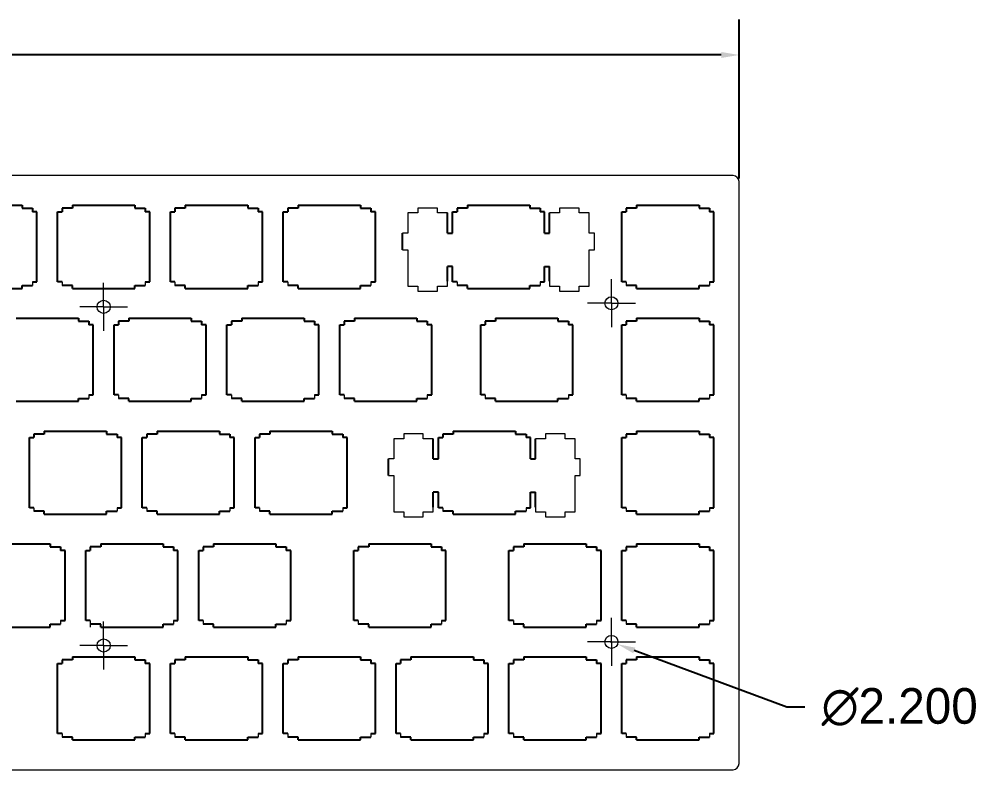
# Model space of a CAD drawing. Header units: inches. Extents: x 17 to 399, y 148 to 275.
# Drawn here: x 236.9 to 399.5, y 148.4 to 274.7 of the extents above; entities that cross this region are included whole.
import ezdxf

# ---------------------------------------------------------------- set-up
doc = ezdxf.new("R2010")
doc.units = ezdxf.units.IN
doc.header["$MEASUREMENT"] = 0
doc.header["$PDSIZE"] = -1
doc.dimstyles.new('Metric', dxfattribs={"dimtxt": 6, "dimasz": 3, "dimexe": 6, "dimexo": 0.5, "dimgap": 2, "dimtad": 0, "dimtih": 1, "dimtoh": 1, "dimdec": 3, "dimzin": 0, "dimdsep": 46, "dimtxsty": 'Standard', "dimcen": 0.09, "dimazin": 0, "dimtfac": 1, "dimtdec": 3, "dimtofl": 0, "dimtmove": 0, "dimatfit": 3, "dimfxl": 1, "dimtolj": 1, "dimtzin": 0, "dimarcsym": 0})

# ---------------------------------------------------------------- blocks, each defined once
blk = doc.blocks.new('SW_CENTERMARKSYMBOL_1')
at = {"color": 0, "linetype": 'Continuous', "lineweight": 0}
for p, q in [((0, 0.05), (0, 0.0795)), ((0, 0), (0, 0.05)), ((-0.05, 0), (-0.0795, 0)), ((0, 0), (-0.05, 0)), ((0, 0), (0, -0.05)), ((0, 0), (0.05, 0)), ((0.05, 0), (0.0795, 0)), ((0, -0.05), (0, -0.0795))]:
    blk.add_line(p, q, dxfattribs=at)
blk = doc.blocks.new('*D25')
at = {"color": 0, "lineweight": -2, "transparency": 16777216}
for p, q in [((49.13, 247.89), (49.13, 274.7)), ((358.13, 247.89), (358.13, 274.7)), ((52.13, 268.7), (185.63, 268.7)), ((355.13, 268.7), (221.63, 268.7))]:
    blk.add_line(p, q, dxfattribs=at)
at = {"color": 0, "transparency": 16777216}
for points in [[(52.13, 269.2), (52.13, 268.2), (49.13, 268.7)], [(355.13, 269.2), (355.13, 268.2), (358.13, 268.7)]]:
    blk.add_solid(points, dxfattribs=at)
at = {"layer": 'Defpoints', "color": 0, "transparency": 16777216}
for p in [(358.13, 268.7), (49.13, 247.39), (358.13, 247.39)]:
    blk.add_point(p, dxfattribs=at)
at = {"color": 0, "transparency": 16777216, "insert": (203.63, 268.7), "char_height": 6, "attachment_point": 5}
blk.add_mtext('\\A1;309.000', dxfattribs=at)
blk = doc.blocks.new('*D27')
at = {"color": 0, "lineweight": -2, "transparency": 16777216}
for p, q in [((336.54, 169.91), (336.72, 169.91)), ((336.63, 169.82), (336.63, 170)), ((366.17, 158.94), (340.47, 168.48)), ((369.17, 158.94), (366.17, 158.94))]:
    blk.add_line(p, q, dxfattribs=at)
at = {"color": 0, "transparency": 16777216}
blk.add_solid([(340.64, 168.95), (340.3, 168.01), (337.66, 169.52)], dxfattribs=at)
at = {"layer": 'Defpoints', "color": 0, "transparency": 16777216}
for p in [(335.6, 170.29), (337.66, 169.52)]:
    blk.add_point(p, dxfattribs=at)
at = {"color": 0, "transparency": 16777216, "insert": (385.17, 158.94), "char_height": 6, "attachment_point": 5}
blk.add_mtext('\\A1;∅2.200', dxfattribs=at)

msp = doc.modelspace()

# ---------------------------------------------------------------- linework, layer by layer
at = {"color": 7, "linetype": 'Continuous', "lineweight": 15}
for p, q in [((357.1102, 248.4052), (50.1424, 248.4052)), ((358.1262, 149.4212), (358.1262, 247.3892)), ((307.3244, 242.9433), (304.0226, 242.9433)), ((304.0226, 242.9433), (304.0226, 242.1097)), ((307.3244, 242.1097), (307.3244, 242.9433)), ((331.2003, 242.9433), (327.8985, 242.9433)), ((327.8985, 242.9433), (327.8985, 242.1097)), ((331.2003, 242.1097), (331.2003, 242.9433)), ((304.0226, 242.1097), (302.3462, 242.1097)), ((302.3462, 242.1097), (302.3462, 238.7063)), ((309.0008, 242.1097), (307.3244, 242.1097)), ((327.8985, 242.1097), (326.2221, 242.1097)), ((332.8767, 242.1097), (331.2003, 242.1097)), ((332.8767, 238.7063), (332.8767, 242.1097)), ((302.3462, 238.7063), (301.4574, 238.7063)), ((333.7662, 238.7063), (332.8767, 238.7063)), ((333.7662, 235.9123), (333.7662, 238.7063)), ((301.4574, 235.9123), (302.3462, 235.9123)), ((302.3462, 235.9123), (302.3462, 229.8162)), ((332.8767, 229.8162), (332.8767, 235.9123)), ((332.8767, 235.9123), (333.7662, 235.9123)), ((239.1266, 230.5054), (239.1266, 229.9054)), ((244.1269, 230.5054), (244.1269, 229.9054)), ((258.1269, 230.5054), (258.1269, 229.9054)), ((263.1269, 230.5054), (263.1269, 229.9054)), ((277.1269, 230.5054), (277.1269, 229.9054)), ((282.1266, 230.5054), (282.1266, 229.9054)), ((296.1266, 230.5054), (296.1266, 229.9054)), ((302.3462, 229.8162), (304.0226, 229.8162)), ((304.0226, 229.8162), (304.0226, 228.9731)), ((307.3244, 228.9731), (307.3244, 229.8162)), ((307.3244, 229.8162), (309.0008, 229.8162)), ((309.0008, 229.8162), (309.0008, 230.6037)), ((310.6265, 230.5054), (310.6265, 229.9054)), ((324.6265, 230.5054), (324.6265, 229.9054)), ((326.2221, 230.6037), (326.2221, 229.8162)), ((326.2221, 229.8162), (327.8985, 229.8162)), ((327.8985, 229.8162), (327.8985, 228.9731)), ((331.2003, 228.9731), (331.2003, 229.8162)), ((331.2003, 229.8162), (332.8767, 229.8162)), ((339.1266, 230.5054), (339.1266, 229.9054)), ((353.1266, 230.5054), (353.1266, 229.9054)), ((304.0226, 228.9731), (307.3244, 228.9731)), ((327.8985, 228.9731), (331.2003, 228.9731)), ((248.6268, 211.5053), (248.6268, 210.9053)), ((253.6265, 211.5053), (253.6265, 210.9053)), ((267.6265, 211.5053), (267.6265, 210.9053)), ((272.6269, 211.5053), (272.6269, 210.9053)), ((286.6269, 211.5053), (286.6269, 210.9053)), ((291.6267, 211.5053), (291.6267, 210.9053)), ((305.6267, 211.5053), (305.6267, 210.9053)), ((315.3767, 211.5053), (315.3767, 210.9053)), ((329.3767, 211.5053), (329.3767, 210.9053)), ((339.1266, 211.5053), (339.1266, 210.9053)), ((353.1266, 211.5053), (353.1266, 210.9053)), ((304.9496, 204.9432), (301.6479, 204.9432)), ((301.6479, 204.9432), (301.6479, 204.1096)), ((304.9496, 204.1096), (304.9496, 204.9432)), ((328.8255, 204.9432), (325.5237, 204.9432)), ((325.5237, 204.9432), (325.5237, 204.1096)), ((328.8255, 204.1096), (328.8255, 204.9432)), ((301.6479, 204.1096), (299.9715, 204.1096)), ((299.9715, 204.1096), (299.9715, 200.7062)), ((306.626, 204.1096), (304.9496, 204.1096)), ((325.5237, 204.1096), (323.8474, 204.1096)), ((330.5019, 204.1096), (328.8255, 204.1096)), ((330.5019, 200.7062), (330.5019, 204.1096)), ((299.9715, 200.7062), (299.0827, 200.7062)), ((331.3914, 200.7062), (330.5019, 200.7062)), ((331.3914, 197.9122), (331.3914, 200.7062)), ((299.0827, 197.9122), (299.9715, 197.9122)), ((299.9715, 197.9122), (299.9715, 191.8161)), ((330.5019, 191.8161), (330.5019, 197.9122)), ((330.5019, 197.9122), (331.3914, 197.9122)), ((239.3768, 192.5053), (239.3768, 191.9053)), ((253.3768, 192.5053), (253.3768, 191.9053)), ((258.3765, 192.5053), (258.3765, 191.9053)), ((272.3765, 192.5053), (272.3765, 191.9053)), ((277.3769, 192.5053), (277.3769, 191.9053)), ((291.3769, 192.5053), (291.3769, 191.9053)), ((306.626, 191.8161), (306.626, 192.6037)), ((308.2518, 192.5053), (308.2518, 191.9053)), ((322.2518, 192.5053), (322.2518, 191.9053)), ((323.8474, 192.6037), (323.8474, 191.8161)), ((339.1266, 192.5053), (339.1266, 191.9053)), ((353.1266, 192.5053), (353.1266, 191.9053)), ((299.9715, 191.8161), (301.6479, 191.8161)), ((301.6479, 191.8161), (301.6479, 190.973)), ((301.6479, 190.973), (304.9496, 190.973)), ((304.9496, 190.973), (304.9496, 191.8161)), ((304.9496, 191.8161), (306.626, 191.8161)), ((323.8474, 191.8161), (325.5237, 191.8161)), ((325.5237, 191.8161), (325.5237, 190.973)), ((325.5237, 190.973), (328.8255, 190.973)), ((328.8255, 190.973), (328.8255, 191.8161)), ((328.8255, 191.8161), (330.5019, 191.8161)), ((243.8767, 173.5052), (243.8767, 172.9052)), ((248.8768, 173.5052), (248.8768, 172.9052)), ((248.8768, 173.0052), (248.8768, 172.4052)), ((262.8768, 173.5052), (262.8768, 172.9052)), ((267.8765, 173.5052), (267.8765, 172.9052)), ((281.8765, 173.5052), (281.8765, 172.9052)), ((294.0011, 173.5053), (294.0011, 172.9052)), ((308.0011, 173.5053), (308.0011, 172.9052)), ((320.1262, 173.5053), (320.1262, 172.9052)), ((334.1262, 173.5053), (334.1262, 172.9052)), ((339.1266, 173.5053), (339.1266, 172.9052)), ((353.1266, 173.5053), (353.1266, 172.9052)), ((244.1264, 154.5052), (244.1264, 153.9052)), ((258.1264, 154.5052), (258.1264, 153.9052)), ((263.1268, 154.5052), (263.1268, 153.9052)), ((277.1268, 154.5052), (277.1268, 153.9052)), ((282.1265, 154.5052), (282.1265, 153.9052)), ((296.1265, 154.5052), (296.1265, 153.9052)), ((301.1272, 154.5052), (301.1272, 153.9052)), ((315.1272, 154.5052), (315.1272, 153.9052)), ((320.1269, 154.5052), (320.1269, 153.9052)), ((334.1269, 154.5052), (334.1269, 153.9052)), ((339.1266, 154.5052), (339.1266, 153.9052)), ((353.1266, 154.5052), (353.1266, 153.9052)), ((50.1424, 148.4052), (357.1102, 148.4052))]:
    msp.add_line(p, q, dxfattribs=at)
for p, q in [((226.8766, 243.4054), (237.3766, 243.4054)), ((237.3766, 243.4054), (237.3766, 242.9054)), ((237.3766, 242.9054), (239.1266, 242.9054)), ((239.1266, 242.9054), (239.1266, 242.3054)), ((239.8766, 242.3054), (239.1266, 242.3054)), ((239.8766, 230.5054), (239.8766, 242.3054)), ((243.3769, 230.5054), (243.3769, 242.3054)), ((243.3769, 242.3054), (244.1269, 242.3054)), ((245.8769, 242.9054), (244.1269, 242.9054)), ((244.1269, 242.9054), (244.1269, 242.3054)), ((245.8769, 243.4054), (256.3769, 243.4054)), ((245.8769, 243.4054), (245.8769, 242.9054)), ((256.3769, 243.4054), (256.3769, 242.9054)), ((256.3769, 242.9054), (258.1269, 242.9054)), ((258.1269, 242.9054), (258.1269, 242.3054)), ((258.8769, 242.3054), (258.1269, 242.3054)), ((258.8769, 230.5054), (258.8769, 242.3054)), ((262.3769, 230.5054), (262.3769, 242.3054)), ((262.3769, 242.3054), (263.1269, 242.3054)), ((264.8769, 242.9054), (263.1269, 242.9054)), ((263.1269, 242.9054), (263.1269, 242.3054)), ((264.8769, 243.4054), (275.3769, 243.4054)), ((264.8769, 243.4054), (264.8769, 242.9054)), ((275.3769, 243.4054), (275.3769, 242.9054)), ((275.3769, 242.9054), (277.1269, 242.9054)), ((277.1269, 242.9054), (277.1269, 242.3054)), ((277.8769, 242.3054), (277.1269, 242.3054)), ((277.8769, 230.5054), (277.8769, 242.3054)), ((281.3766, 230.5054), (281.3766, 242.3054)), ((281.3766, 242.3054), (282.1266, 242.3054)), ((283.8766, 242.9054), (282.1266, 242.9054)), ((282.1266, 242.9054), (282.1266, 242.3054)), ((283.8766, 243.4054), (294.3766, 243.4054)), ((283.8766, 243.4054), (283.8766, 242.9054)), ((294.3766, 243.4054), (294.3766, 242.9054)), ((294.3766, 242.9054), (296.1266, 242.9054)), ((296.1266, 242.9054), (296.1266, 242.3054)), ((296.8766, 242.3054), (296.1266, 242.3054)), ((296.8766, 230.5054), (296.8766, 242.3054)), ((309.8765, 242.3054), (310.6265, 242.3054)), ((309.8765, 238.7063), (309.8765, 242.3054)), ((312.3765, 242.9054), (310.6265, 242.9054)), ((310.6265, 242.9054), (310.6265, 242.3054)), ((312.3765, 243.4054), (322.8765, 243.4054)), ((312.3765, 243.4054), (312.3765, 242.9054)), ((322.8765, 243.4054), (322.8765, 242.9054)), ((322.8765, 242.9054), (324.6265, 242.9054)), ((324.6265, 242.9054), (324.6265, 242.3054)), ((325.3765, 242.3054), (324.6265, 242.3054)), ((325.3765, 238.7063), (325.3765, 242.3054)), ((338.3766, 230.5054), (338.3766, 242.3054)), ((338.3766, 242.3054), (339.1266, 242.3054)), ((340.8766, 242.9054), (339.1266, 242.9054)), ((339.1266, 242.9054), (339.1266, 242.3054)), ((340.8766, 243.4054), (351.3766, 243.4054)), ((340.8766, 243.4054), (340.8766, 242.9054)), ((351.3766, 243.4054), (351.3766, 242.9054)), ((351.3766, 242.9054), (353.1266, 242.9054)), ((353.1266, 242.9054), (353.1266, 242.3054)), ((353.8766, 242.3054), (353.1266, 242.3054)), ((353.8766, 230.5054), (353.8766, 242.3054)), ((309.0008, 238.7063), (309.0008, 242.1097)), ((326.2221, 238.7063), (326.2221, 242.1097)), ((301.4574, 235.9123), (301.4574, 238.7063)), ((309.0008, 238.7063), (309.8765, 238.7063)), ((325.3765, 238.7063), (326.2221, 238.7063)), ((309.0008, 230.6037), (309.0008, 233.1083)), ((309.8765, 233.1083), (309.0008, 233.1083)), ((309.8765, 230.5054), (309.8765, 233.1083)), ((325.3765, 233.1083), (326.2221, 233.1083)), ((325.3765, 230.5054), (325.3765, 233.1083)), ((326.2221, 230.6037), (326.2221, 233.1083)), ((226.8766, 229.4054), (237.3766, 229.4054)), ((237.3766, 229.4054), (237.3766, 229.9054)), ((237.3766, 229.9054), (239.1266, 229.9054)), ((239.1266, 230.5054), (239.8766, 230.5054)), ((244.1269, 230.5054), (243.3769, 230.5054)), ((245.8769, 229.9054), (244.1269, 229.9054)), ((245.8769, 229.4054), (245.8769, 229.9054)), ((245.8769, 229.4054), (256.3769, 229.4054)), ((256.3769, 229.4054), (256.3769, 229.9054)), ((256.3769, 229.9054), (258.1269, 229.9054)), ((258.1269, 230.5054), (258.8769, 230.5054)), ((263.1269, 230.5054), (262.3769, 230.5054)), ((264.8769, 229.9054), (263.1269, 229.9054)), ((264.8769, 229.4054), (264.8769, 229.9054)), ((264.8769, 229.4054), (275.3769, 229.4054)), ((275.3769, 229.4054), (275.3769, 229.9054)), ((275.3769, 229.9054), (277.1269, 229.9054)), ((277.1269, 230.5054), (277.8769, 230.5054)), ((282.1266, 230.5054), (281.3766, 230.5054)), ((283.8766, 229.9054), (282.1266, 229.9054)), ((283.8766, 229.4054), (283.8766, 229.9054)), ((283.8766, 229.4054), (294.3766, 229.4054)), ((294.3766, 229.4054), (294.3766, 229.9054)), ((294.3766, 229.9054), (296.1266, 229.9054)), ((296.1266, 230.5054), (296.8766, 230.5054)), ((310.6265, 230.5054), (309.8765, 230.5054)), ((312.3765, 229.9054), (310.6265, 229.9054)), ((312.3765, 229.4054), (312.3765, 229.9054)), ((312.3765, 229.4054), (322.8765, 229.4054)), ((322.8765, 229.4054), (322.8765, 229.9054)), ((322.8765, 229.9054), (324.6265, 229.9054)), ((324.6265, 230.5054), (325.3765, 230.5054)), ((339.1266, 230.5054), (338.3766, 230.5054)), ((340.8766, 229.9054), (339.1266, 229.9054)), ((340.8766, 229.4054), (340.8766, 229.9054)), ((340.8766, 229.4054), (351.3766, 229.4054)), ((351.3766, 229.4054), (351.3766, 229.9054)), ((351.3766, 229.9054), (353.1266, 229.9054)), ((353.1266, 230.5054), (353.8766, 230.5054)), ((236.3768, 224.4053), (246.8768, 224.4053)), ((246.8768, 224.4053), (246.8768, 223.9053)), ((255.3765, 224.4053), (265.8765, 224.4053)), ((255.3765, 224.4053), (255.3765, 223.9053)), ((265.8765, 224.4053), (265.8765, 223.9053)), ((274.3769, 224.4053), (284.8769, 224.4053)), ((274.3769, 224.4053), (274.3769, 223.9053)), ((284.8769, 224.4053), (284.8769, 223.9053)), ((293.3767, 224.4053), (303.8767, 224.4053)), ((293.3767, 224.4053), (293.3767, 223.9053)), ((303.8767, 224.4053), (303.8767, 223.9053)), ((317.1267, 224.4053), (327.6267, 224.4053)), ((317.1267, 224.4053), (317.1267, 223.9053)), ((327.6267, 224.4053), (327.6267, 223.9053)), ((340.8766, 224.4053), (351.3766, 224.4053)), ((340.8766, 224.4053), (340.8766, 223.9053)), ((351.3766, 224.4053), (351.3766, 223.9053)), ((246.8768, 223.9053), (248.6268, 223.9053)), ((248.6268, 223.9053), (248.6268, 223.3053)), ((249.3768, 223.3053), (248.6268, 223.3053)), ((249.3768, 211.5053), (249.3768, 223.3053)), ((252.8765, 211.5053), (252.8765, 223.3053)), ((252.8765, 223.3053), (253.6265, 223.3053)), ((255.3765, 223.9053), (253.6265, 223.9053)), ((253.6265, 223.9053), (253.6265, 223.3053)), ((265.8765, 223.9053), (267.6265, 223.9053)), ((267.6265, 223.9053), (267.6265, 223.3053)), ((268.3765, 223.3053), (267.6265, 223.3053)), ((268.3765, 211.5053), (268.3765, 223.3053)), ((271.8769, 211.5053), (271.8769, 223.3053)), ((271.8769, 223.3053), (272.6269, 223.3053)), ((274.3769, 223.9053), (272.6269, 223.9053)), ((272.6269, 223.9053), (272.6269, 223.3053)), ((284.8769, 223.9053), (286.6269, 223.9053)), ((286.6269, 223.9053), (286.6269, 223.3053)), ((287.3769, 223.3053), (286.6269, 223.3053)), ((287.3769, 211.5053), (287.3769, 223.3053)), ((290.8767, 211.5053), (290.8767, 223.3053)), ((290.8767, 223.3053), (291.6267, 223.3053)), ((293.3767, 223.9053), (291.6267, 223.9053)), ((291.6267, 223.9053), (291.6267, 223.3053)), ((303.8767, 223.9053), (305.6267, 223.9053)), ((305.6267, 223.9053), (305.6267, 223.3053)), ((306.3767, 223.3053), (305.6267, 223.3053)), ((306.3767, 211.5053), (306.3767, 223.3053)), ((314.6267, 211.5053), (314.6267, 223.3053)), ((314.6267, 223.3053), (315.3767, 223.3053)), ((317.1267, 223.9053), (315.3767, 223.9053)), ((315.3767, 223.9053), (315.3767, 223.3053)), ((327.6267, 223.9053), (329.3767, 223.9053)), ((329.3767, 223.9053), (329.3767, 223.3053)), ((330.1267, 223.3053), (329.3767, 223.3053)), ((330.1267, 211.5053), (330.1267, 223.3053)), ((338.3766, 211.5053), (338.3766, 223.3053)), ((338.3766, 223.3053), (339.1266, 223.3053)), ((340.8766, 223.9053), (339.1266, 223.9053)), ((339.1266, 223.9053), (339.1266, 223.3053)), ((351.3766, 223.9053), (353.1266, 223.9053)), ((353.1266, 223.9053), (353.1266, 223.3053)), ((353.8766, 223.3053), (353.1266, 223.3053)), ((353.8766, 211.5053), (353.8766, 223.3053)), ((248.6268, 211.5053), (249.3768, 211.5053)), ((253.6265, 211.5053), (252.8765, 211.5053)), ((267.6265, 211.5053), (268.3765, 211.5053)), ((272.6269, 211.5053), (271.8769, 211.5053)), ((286.6269, 211.5053), (287.3769, 211.5053)), ((291.6267, 211.5053), (290.8767, 211.5053)), ((305.6267, 211.5053), (306.3767, 211.5053)), ((315.3767, 211.5053), (314.6267, 211.5053)), ((329.3767, 211.5053), (330.1267, 211.5053)), ((339.1266, 211.5053), (338.3766, 211.5053)), ((353.1266, 211.5053), (353.8766, 211.5053)), ((236.3768, 210.4053), (246.8768, 210.4053)), ((246.8768, 210.4053), (246.8768, 210.9053)), ((246.8768, 210.9053), (248.6268, 210.9053)), ((255.3765, 210.9053), (253.6265, 210.9053)), ((255.3765, 210.4053), (255.3765, 210.9053)), ((255.3765, 210.4053), (265.8765, 210.4053)), ((265.8765, 210.4053), (265.8765, 210.9053)), ((265.8765, 210.9053), (267.6265, 210.9053)), ((274.3769, 210.9053), (272.6269, 210.9053)), ((274.3769, 210.4053), (274.3769, 210.9053)), ((274.3769, 210.4053), (284.8769, 210.4053)), ((284.8769, 210.4053), (284.8769, 210.9053)), ((284.8769, 210.9053), (286.6269, 210.9053)), ((293.3767, 210.9053), (291.6267, 210.9053)), ((293.3767, 210.4053), (293.3767, 210.9053)), ((293.3767, 210.4053), (303.8767, 210.4053)), ((303.8767, 210.4053), (303.8767, 210.9053)), ((303.8767, 210.9053), (305.6267, 210.9053)), ((317.1267, 210.9053), (315.3767, 210.9053)), ((317.1267, 210.4053), (317.1267, 210.9053)), ((317.1267, 210.4053), (327.6267, 210.4053)), ((327.6267, 210.4053), (327.6267, 210.9053)), ((327.6267, 210.9053), (329.3767, 210.9053)), ((340.8766, 210.9053), (339.1266, 210.9053)), ((340.8766, 210.4053), (340.8766, 210.9053)), ((340.8766, 210.4053), (351.3766, 210.4053)), ((351.3766, 210.4053), (351.3766, 210.9053)), ((351.3766, 210.9053), (353.1266, 210.9053)), ((241.1268, 204.9053), (239.3768, 204.9053)), ((239.3768, 204.9053), (239.3768, 204.3053)), ((241.1268, 205.4053), (251.6268, 205.4053)), ((241.1268, 205.4053), (241.1268, 204.9053)), ((251.6268, 205.4053), (251.6268, 204.9053)), ((251.6268, 204.9053), (253.3768, 204.9053)), ((253.3768, 204.9053), (253.3768, 204.3053)), ((260.1265, 204.9053), (258.3765, 204.9053)), ((258.3765, 204.9053), (258.3765, 204.3053)), ((260.1265, 205.4053), (270.6265, 205.4053)), ((260.1265, 205.4053), (260.1265, 204.9053)), ((270.6265, 205.4053), (270.6265, 204.9053)), ((270.6265, 204.9053), (272.3765, 204.9053)), ((272.3765, 204.9053), (272.3765, 204.3053)), ((279.1269, 204.9053), (277.3769, 204.9053)), ((277.3769, 204.9053), (277.3769, 204.3053)), ((279.1269, 205.4053), (289.6269, 205.4053)), ((279.1269, 205.4053), (279.1269, 204.9053)), ((289.6269, 205.4053), (289.6269, 204.9053)), ((289.6269, 204.9053), (291.3769, 204.9053)), ((291.3769, 204.9053), (291.3769, 204.3053)), ((310.0018, 204.9053), (308.2518, 204.9053)), ((308.2518, 204.9053), (308.2518, 204.3053)), ((310.0018, 205.4053), (320.5018, 205.4053)), ((310.0018, 205.4053), (310.0018, 204.9053)), ((320.5018, 205.4053), (320.5018, 204.9053)), ((320.5018, 204.9053), (322.2518, 204.9053)), ((322.2518, 204.9053), (322.2518, 204.3053)), ((340.8766, 204.9053), (339.1266, 204.9053)), ((339.1266, 204.9053), (339.1266, 204.3053)), ((340.8766, 205.4053), (351.3766, 205.4053)), ((340.8766, 205.4053), (340.8766, 204.9053)), ((351.3766, 205.4053), (351.3766, 204.9053)), ((351.3766, 204.9053), (353.1266, 204.9053)), ((353.1266, 204.9053), (353.1266, 204.3053)), ((238.6268, 192.5053), (238.6268, 204.3053)), ((238.6268, 204.3053), (239.3768, 204.3053)), ((254.1268, 204.3053), (253.3768, 204.3053)), ((254.1268, 192.5053), (254.1268, 204.3053)), ((257.6265, 192.5053), (257.6265, 204.3053)), ((257.6265, 204.3053), (258.3765, 204.3053)), ((273.1265, 204.3053), (272.3765, 204.3053)), ((273.1265, 192.5053), (273.1265, 204.3053)), ((276.6269, 192.5053), (276.6269, 204.3053)), ((276.6269, 204.3053), (277.3769, 204.3053)), ((292.1269, 204.3053), (291.3769, 204.3053)), ((292.1269, 192.5053), (292.1269, 204.3053)), ((306.626, 200.7062), (306.626, 204.1096)), ((307.5018, 200.7062), (307.5018, 204.3053)), ((307.5018, 204.3053), (308.2518, 204.3053)), ((323.0018, 204.3053), (322.2518, 204.3053)), ((323.0018, 200.7062), (323.0018, 204.3053)), ((323.8474, 200.7062), (323.8474, 204.1096)), ((338.3766, 192.5053), (338.3766, 204.3053)), ((338.3766, 204.3053), (339.1266, 204.3053)), ((353.8766, 204.3053), (353.1266, 204.3053)), ((353.8766, 192.5053), (353.8766, 204.3053)), ((299.0827, 197.9122), (299.0827, 200.7062)), ((306.626, 200.7062), (307.5018, 200.7062)), ((323.0018, 200.7062), (323.8474, 200.7062)), ((306.626, 192.6037), (306.626, 195.1082)), ((307.5018, 195.1082), (306.626, 195.1082)), ((307.5018, 192.5053), (307.5018, 195.1082)), ((323.0018, 195.1082), (323.8474, 195.1082)), ((323.0018, 192.5053), (323.0018, 195.1082)), ((323.8474, 192.6037), (323.8474, 195.1082)), ((239.3768, 192.5053), (238.6268, 192.5053)), ((241.1268, 191.9053), (239.3768, 191.9053)), ((241.1268, 191.4053), (241.1268, 191.9053)), ((251.6268, 191.4053), (251.6268, 191.9053)), ((251.6268, 191.9053), (253.3768, 191.9053)), ((253.3768, 192.5053), (254.1268, 192.5053)), ((258.3765, 192.5053), (257.6265, 192.5053)), ((260.1265, 191.9053), (258.3765, 191.9053)), ((260.1265, 191.4053), (260.1265, 191.9053)), ((270.6265, 191.4053), (270.6265, 191.9053)), ((270.6265, 191.9053), (272.3765, 191.9053)), ((272.3765, 192.5053), (273.1265, 192.5053)), ((277.3769, 192.5053), (276.6269, 192.5053)), ((279.1269, 191.9053), (277.3769, 191.9053)), ((279.1269, 191.4053), (279.1269, 191.9053)), ((289.6269, 191.4053), (289.6269, 191.9053)), ((289.6269, 191.9053), (291.3769, 191.9053)), ((291.3769, 192.5053), (292.1269, 192.5053)), ((308.2518, 192.5053), (307.5018, 192.5053)), ((310.0018, 191.9053), (308.2518, 191.9053)), ((310.0018, 191.4053), (310.0018, 191.9053)), ((320.5018, 191.4053), (320.5018, 191.9053)), ((320.5018, 191.9053), (322.2518, 191.9053)), ((322.2518, 192.5053), (323.0018, 192.5053)), ((339.1266, 192.5053), (338.3766, 192.5053)), ((340.8766, 191.9053), (339.1266, 191.9053)), ((340.8766, 191.4053), (340.8766, 191.9053)), ((351.3766, 191.4053), (351.3766, 191.9053)), ((351.3766, 191.9053), (353.1266, 191.9053)), ((353.1266, 192.5053), (353.8766, 192.5053)), ((241.1268, 191.4053), (251.6268, 191.4053)), ((260.1265, 191.4053), (270.6265, 191.4053)), ((279.1269, 191.4053), (289.6269, 191.4053)), ((310.0018, 191.4053), (320.5018, 191.4053)), ((340.8766, 191.4053), (351.3766, 191.4053)), ((231.6267, 186.4052), (242.1267, 186.4052)), ((242.1267, 186.4052), (242.1267, 185.9052)), ((242.1267, 185.9052), (243.8767, 185.9052)), ((243.8767, 185.9052), (243.8767, 185.3052)), ((250.6268, 185.9052), (248.8768, 185.9052)), ((248.8768, 185.9052), (248.8768, 185.3052)), ((250.6268, 186.4052), (261.1268, 186.4052)), ((250.6268, 186.4052), (250.6268, 185.9052)), ((261.1268, 186.4052), (261.1268, 185.9052)), ((261.1268, 185.9052), (262.8768, 185.9052)), ((262.8768, 185.9052), (262.8768, 185.3052)), ((269.6265, 185.9052), (267.8765, 185.9052)), ((267.8765, 185.9052), (267.8765, 185.3052)), ((269.6265, 186.4052), (280.1265, 186.4052)), ((269.6265, 186.4052), (269.6265, 185.9052)), ((280.1265, 186.4052), (280.1265, 185.9052)), ((280.1265, 185.9052), (281.8765, 185.9052)), ((281.8765, 185.9052), (281.8765, 185.3052)), ((295.7511, 185.9053), (294.0011, 185.9053)), ((294.0011, 185.9053), (294.0011, 185.3053)), ((295.7511, 186.4053), (306.2511, 186.4053)), ((295.7511, 186.4053), (295.7511, 185.9053)), ((306.2511, 186.4053), (306.2511, 185.9053)), ((306.2511, 185.9053), (308.0011, 185.9053)), ((308.0011, 185.9053), (308.0011, 185.3053)), ((321.8762, 185.9053), (320.1262, 185.9053)), ((320.1262, 185.9053), (320.1262, 185.3053)), ((321.8762, 186.4053), (332.3762, 186.4053)), ((321.8762, 186.4053), (321.8762, 185.9053)), ((332.3762, 186.4053), (332.3762, 185.9053)), ((332.3762, 185.9053), (334.1262, 185.9053)), ((334.1262, 185.9053), (334.1262, 185.3053)), ((340.8766, 185.9053), (339.1266, 185.9053)), ((339.1266, 185.9053), (339.1266, 185.3053)), ((340.8766, 186.4053), (351.3766, 186.4053)), ((340.8766, 186.4053), (340.8766, 185.9053)), ((351.3766, 186.4053), (351.3766, 185.9053)), ((351.3766, 185.9053), (353.1266, 185.9053)), ((353.1266, 185.9053), (353.1266, 185.3053)), ((244.6267, 185.3052), (243.8767, 185.3052)), ((244.6267, 173.5052), (244.6267, 185.3052)), ((248.1268, 173.5052), (248.1268, 185.3052)), ((248.1268, 185.3052), (248.8768, 185.3052)), ((263.6268, 185.3052), (262.8768, 185.3052)), ((263.6268, 173.5052), (263.6268, 185.3052)), ((267.1265, 173.5052), (267.1265, 185.3052)), ((267.1265, 185.3052), (267.8765, 185.3052)), ((282.6265, 185.3052), (281.8765, 185.3052)), ((282.6265, 173.5052), (282.6265, 185.3052)), ((293.2511, 173.5053), (293.2511, 185.3053)), ((293.2511, 185.3053), (294.0011, 185.3053)), ((308.7511, 185.3053), (308.0011, 185.3053)), ((308.7511, 173.5053), (308.7511, 185.3053)), ((319.3762, 173.5053), (319.3762, 185.3053)), ((319.3762, 185.3053), (320.1262, 185.3053)), ((334.8762, 185.3053), (334.1262, 185.3053)), ((334.8762, 173.5053), (334.8762, 185.3053)), ((338.3766, 173.5053), (338.3766, 185.3053)), ((338.3766, 185.3053), (339.1266, 185.3053)), ((353.8766, 185.3053), (353.1266, 185.3053)), ((353.8766, 173.5053), (353.8766, 185.3053)), ((231.6267, 172.4052), (242.1267, 172.4052)), ((242.1267, 172.4052), (242.1267, 172.9052)), ((242.1267, 172.9052), (243.8767, 172.9052)), ((243.8767, 173.5052), (244.6267, 173.5052)), ((248.8768, 173.5052), (248.1268, 173.5052)), ((250.6268, 172.9052), (248.8768, 172.9052)), ((250.6268, 172.4052), (250.6268, 172.9052)), ((250.6268, 172.4052), (261.1268, 172.4052)), ((261.1268, 172.4052), (261.1268, 172.9052)), ((261.1268, 172.9052), (262.8768, 172.9052)), ((262.8768, 173.5052), (263.6268, 173.5052)), ((267.8765, 173.5052), (267.1265, 173.5052)), ((269.6265, 172.9052), (267.8765, 172.9052)), ((269.6265, 172.4052), (269.6265, 172.9052)), ((269.6265, 172.4052), (280.1265, 172.4052)), ((280.1265, 172.4052), (280.1265, 172.9052)), ((280.1265, 172.9052), (281.8765, 172.9052)), ((281.8765, 173.5052), (282.6265, 173.5052)), ((294.0011, 173.5053), (293.2511, 173.5053)), ((295.7511, 172.9052), (294.0011, 172.9052)), ((295.7511, 172.4052), (295.7511, 172.9052)), ((295.7511, 172.4052), (306.2511, 172.4052)), ((306.2511, 172.4052), (306.2511, 172.9052)), ((306.2511, 172.9052), (308.0011, 172.9052)), ((308.0011, 173.5053), (308.7511, 173.5053)), ((320.1262, 173.5053), (319.3762, 173.5053)), ((321.8762, 172.9052), (320.1262, 172.9052)), ((321.8762, 172.4052), (321.8762, 172.9052)), ((321.8762, 172.4052), (332.3762, 172.4052)), ((332.3762, 172.4052), (332.3762, 172.9052)), ((332.3762, 172.9052), (334.1262, 172.9052)), ((334.1262, 173.5053), (334.8762, 173.5053)), ((339.1266, 173.5053), (338.3766, 173.5053)), ((340.8766, 172.9052), (339.1266, 172.9052)), ((340.8766, 172.4052), (340.8766, 172.9052)), ((340.8766, 172.4052), (351.3766, 172.4052)), ((351.3766, 172.4052), (351.3766, 172.9052)), ((351.3766, 172.9052), (353.1266, 172.9052)), ((353.1266, 173.5053), (353.8766, 173.5053)), ((243.3764, 154.5052), (243.3764, 166.3052)), ((243.3764, 166.3052), (244.1264, 166.3052)), ((245.8764, 166.9052), (244.1264, 166.9052)), ((244.1264, 166.9052), (244.1264, 166.3052)), ((245.8764, 167.4052), (256.3764, 167.4052)), ((245.8764, 167.4052), (245.8764, 166.9052)), ((256.3764, 167.4052), (256.3764, 166.9052)), ((256.3764, 166.9052), (258.1264, 166.9052)), ((258.1264, 166.9052), (258.1264, 166.3052)), ((258.8764, 166.3052), (258.1264, 166.3052)), ((258.8764, 154.5052), (258.8764, 166.3052)), ((262.3768, 154.5052), (262.3768, 166.3052)), ((262.3768, 166.3052), (263.1268, 166.3052)), ((264.8768, 166.9052), (263.1268, 166.9052)), ((263.1268, 166.9052), (263.1268, 166.3052)), ((264.8768, 167.4052), (275.3768, 167.4052)), ((264.8768, 167.4052), (264.8768, 166.9052)), ((275.3768, 167.4052), (275.3768, 166.9052)), ((275.3768, 166.9052), (277.1268, 166.9052)), ((277.1268, 166.9052), (277.1268, 166.3052)), ((277.8768, 166.3052), (277.1268, 166.3052)), ((277.8768, 154.5052), (277.8768, 166.3052)), ((281.3765, 154.5052), (281.3765, 166.3052)), ((281.3765, 166.3052), (282.1265, 166.3052)), ((283.8765, 166.9052), (282.1265, 166.9052)), ((282.1265, 166.9052), (282.1265, 166.3052)), ((283.8765, 167.4052), (294.3765, 167.4052)), ((283.8765, 167.4052), (283.8765, 166.9052)), ((294.3765, 167.4052), (294.3765, 166.9052)), ((294.3765, 166.9052), (296.1265, 166.9052)), ((296.1265, 166.9052), (296.1265, 166.3052)), ((296.8765, 166.3052), (296.1265, 166.3052)), ((296.8765, 154.5052), (296.8765, 166.3052)), ((300.3772, 154.5052), (300.3772, 166.3052)), ((300.3772, 166.3052), (301.1272, 166.3052)), ((302.8772, 166.9052), (301.1272, 166.9052)), ((301.1272, 166.9052), (301.1272, 166.3052)), ((302.8772, 167.4052), (313.3772, 167.4052)), ((302.8772, 167.4052), (302.8772, 166.9052)), ((313.3772, 167.4052), (313.3772, 166.9052)), ((313.3772, 166.9052), (315.1272, 166.9052)), ((315.1272, 166.9052), (315.1272, 166.3052)), ((315.8772, 166.3052), (315.1272, 166.3052)), ((315.8772, 154.5052), (315.8772, 166.3052)), ((319.3769, 154.5052), (319.3769, 166.3052)), ((319.3769, 166.3052), (320.1269, 166.3052)), ((321.8769, 166.9052), (320.1269, 166.9052)), ((320.1269, 166.9052), (320.1269, 166.3052)), ((321.8769, 167.4052), (332.3769, 167.4052)), ((321.8769, 167.4052), (321.8769, 166.9052)), ((332.3769, 167.4052), (332.3769, 166.9052)), ((332.3769, 166.9052), (334.1269, 166.9052)), ((334.1269, 166.9052), (334.1269, 166.3052)), ((334.8769, 166.3052), (334.1269, 166.3052)), ((334.8769, 154.5052), (334.8769, 166.3052)), ((338.3766, 154.5052), (338.3766, 166.3052)), ((338.3766, 166.3052), (339.1266, 166.3052)), ((340.8766, 166.9052), (339.1266, 166.9052)), ((339.1266, 166.9052), (339.1266, 166.3052)), ((340.8766, 167.4052), (351.3766, 167.4052)), ((340.8766, 167.4052), (340.8766, 166.9052)), ((351.3766, 167.4052), (351.3766, 166.9052)), ((351.3766, 166.9052), (353.1266, 166.9052)), ((353.1266, 166.9052), (353.1266, 166.3052)), ((353.8766, 166.3052), (353.1266, 166.3052)), ((353.8766, 154.5052), (353.8766, 166.3052)), ((244.1264, 154.5052), (243.3764, 154.5052)), ((258.1264, 154.5052), (258.8764, 154.5052)), ((263.1268, 154.5052), (262.3768, 154.5052)), ((277.1268, 154.5052), (277.8768, 154.5052)), ((282.1265, 154.5052), (281.3765, 154.5052)), ((296.1265, 154.5052), (296.8765, 154.5052)), ((301.1272, 154.5052), (300.3772, 154.5052)), ((315.1272, 154.5052), (315.8772, 154.5052)), ((320.1269, 154.5052), (319.3769, 154.5052)), ((334.1269, 154.5052), (334.8769, 154.5052)), ((339.1266, 154.5052), (338.3766, 154.5052)), ((353.1266, 154.5052), (353.8766, 154.5052)), ((245.8764, 153.9052), (244.1264, 153.9052)), ((245.8764, 153.4052), (245.8764, 153.9052)), ((245.8764, 153.4052), (256.3764, 153.4052)), ((256.3764, 153.4052), (256.3764, 153.9052)), ((256.3764, 153.9052), (258.1264, 153.9052)), ((264.8768, 153.9052), (263.1268, 153.9052)), ((264.8768, 153.4052), (264.8768, 153.9052)), ((264.8768, 153.4052), (275.3768, 153.4052)), ((275.3768, 153.4052), (275.3768, 153.9052)), ((275.3768, 153.9052), (277.1268, 153.9052)), ((283.8765, 153.9052), (282.1265, 153.9052)), ((283.8765, 153.4052), (283.8765, 153.9052)), ((283.8765, 153.4052), (294.3765, 153.4052)), ((294.3765, 153.4052), (294.3765, 153.9052)), ((294.3765, 153.9052), (296.1265, 153.9052)), ((302.8772, 153.9052), (301.1272, 153.9052)), ((302.8772, 153.4052), (302.8772, 153.9052)), ((302.8772, 153.4052), (313.3772, 153.4052)), ((313.3772, 153.4052), (313.3772, 153.9052)), ((313.3772, 153.9052), (315.1272, 153.9052)), ((321.8769, 153.9052), (320.1269, 153.9052)), ((321.8769, 153.4052), (321.8769, 153.9052)), ((321.8769, 153.4052), (332.3769, 153.4052)), ((332.3769, 153.4052), (332.3769, 153.9052)), ((332.3769, 153.9052), (334.1269, 153.9052)), ((340.8766, 153.9052), (339.1266, 153.9052)), ((340.8766, 153.4052), (340.8766, 153.9052)), ((340.8766, 153.4052), (351.3766, 153.4052)), ((351.3766, 153.4052), (351.3766, 153.9052)), ((351.3766, 153.9052), (353.1266, 153.9052))]:
    msp.add_line(p, q)
for centre in [(336.6264, 226.9054), (251.1263, 226.3054), (336.6264, 169.9053), (251.1263, 169.3053)]:
    msp.add_circle(centre, 1.1, dxfattribs=at)
for centre, start, end in [((357.1102, 247.3892), 0, 90), ((357.1102, 149.4212), 270, 0)]:
    msp.add_arc(centre, 1.016, start, end, dxfattribs=at)

# ---------------------------------------------------------------- block references
at = {"color": 7, "linetype": 'Continuous', "lineweight": 0, "xscale": 50.8, "yscale": 50.8, "zscale": 50.8}
for p in [(336.6264, 226.9054), (251.1263, 226.3054), (336.6264, 169.9053), (251.1263, 169.3053)]:
    msp.add_blockref('SW_CENTERMARKSYMBOL_1', p, dxfattribs=at)

# ---------------------------------------------------------------- dimensions: what is measured, and where the dimension line sits
dim = msp.add_linear_dim(base=(358.1262, 268.7047), p1=(49.1264, 247.3892), p2=(358.1262, 247.3892), dimstyle='Metric')
dim.commit()
dim.dimension.update_dxf_attribs({"geometry": '*D25', "text_midpoint": (203.6263, 268.7047), "dimtype": 160})
dim = msp.add_diameter_dim_2p(p1=(335.5951, 170.2881), p2=(337.6577, 169.5226), dimstyle='Metric')
dim.commit()
dim.dimension.update_dxf_attribs({"geometry": '*D27', "text_midpoint": (385.1667, 158.9411), "dimtype": 163})

doc.saveas('drawing.dxf')
